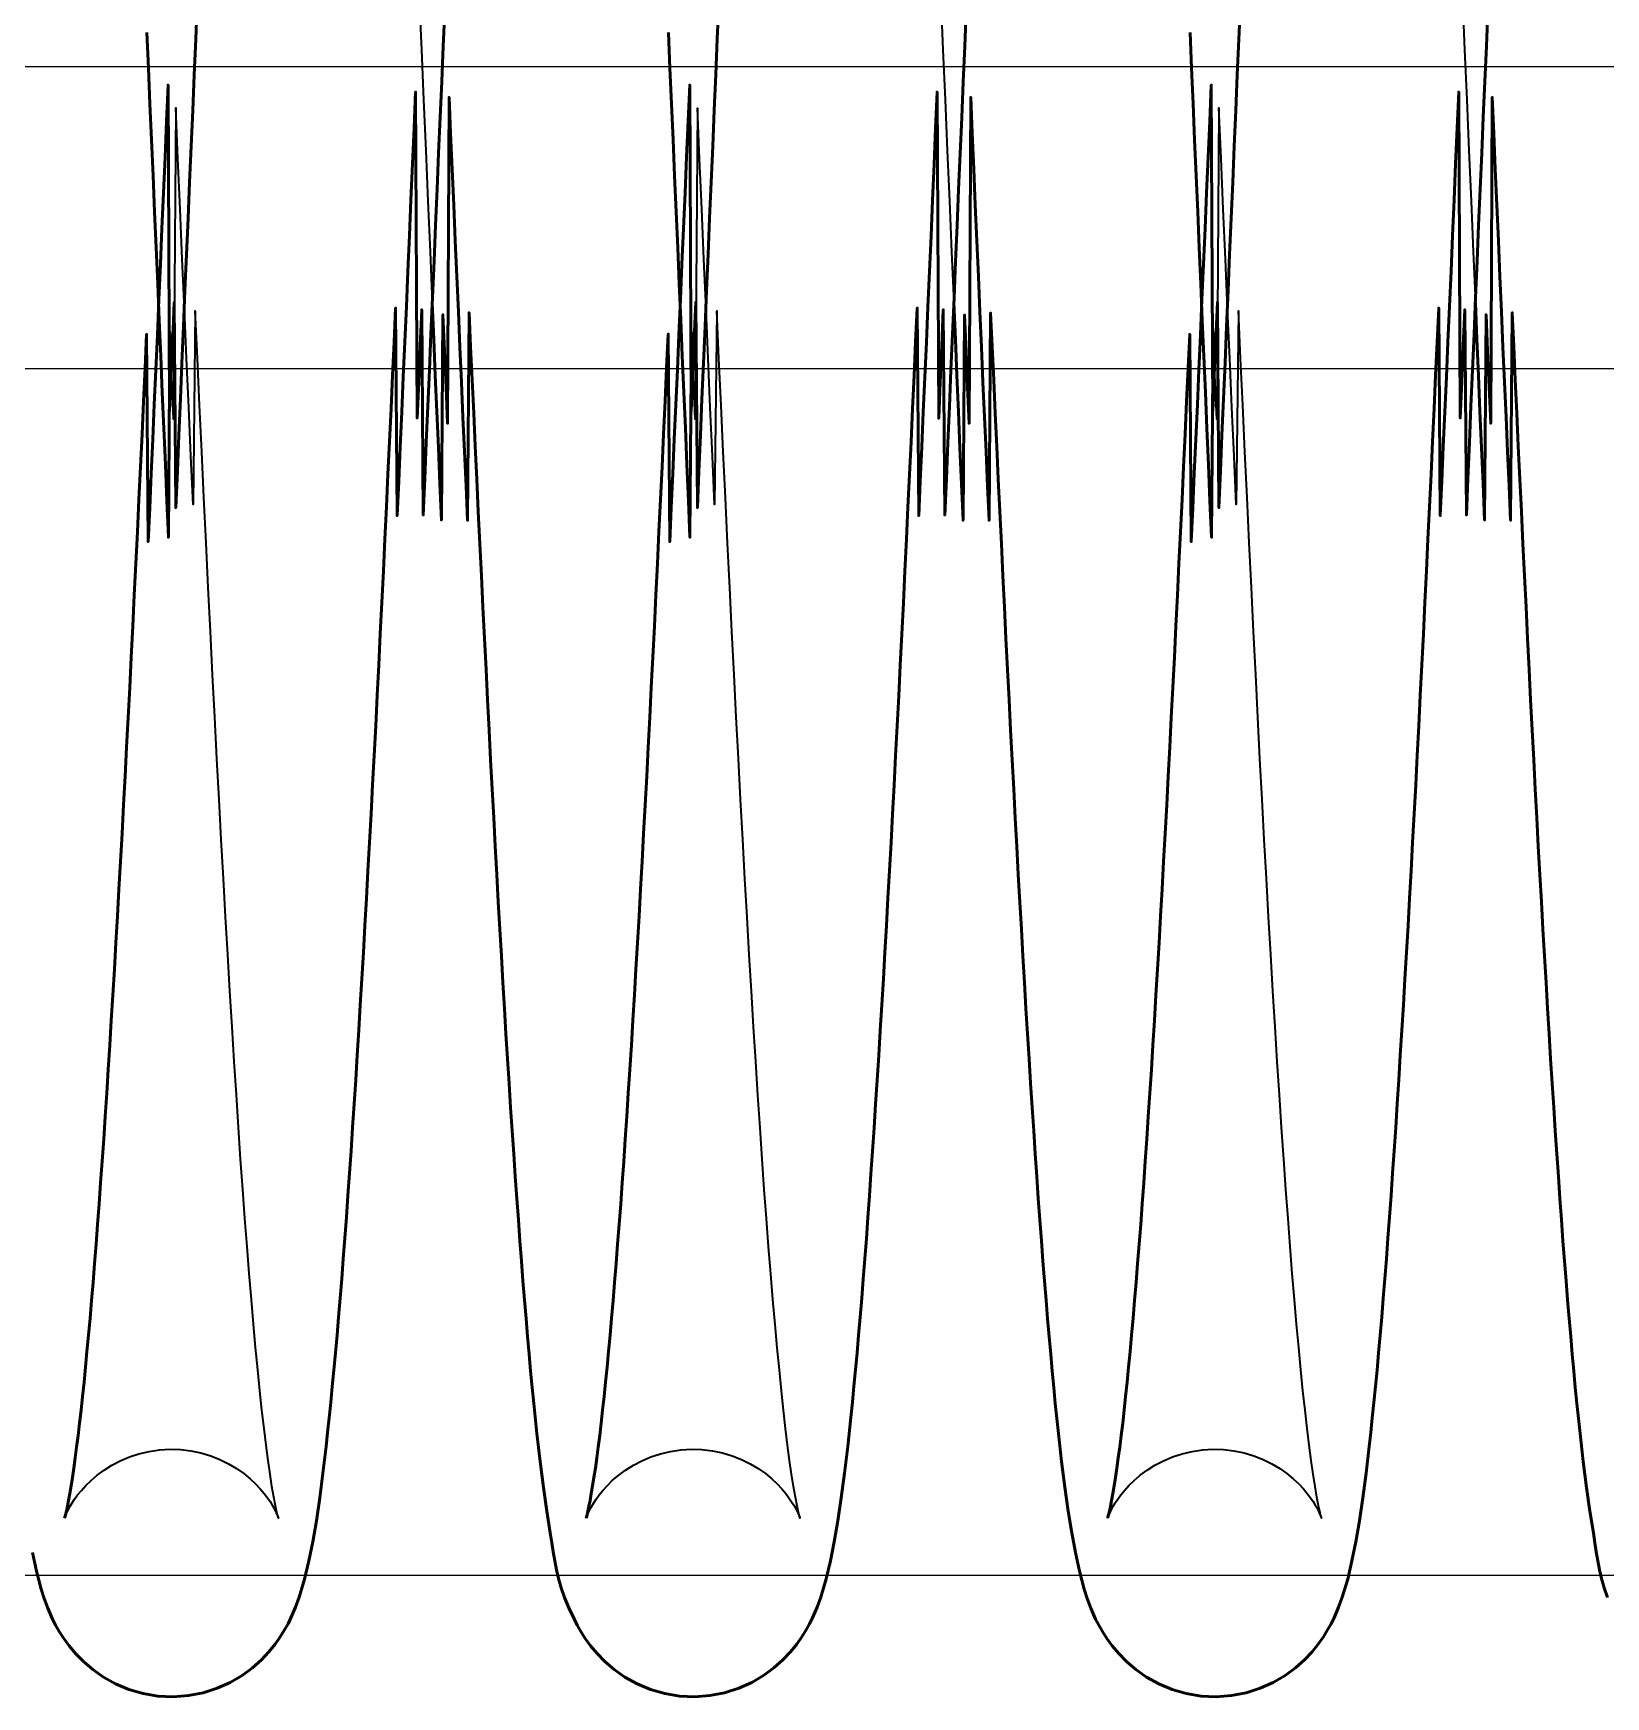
# Model space of a CAD drawing. Header units: millimetres. Extents: x 1448 to 104164, y -19509 to -89.
# Drawn here: x 84005.9 to 84058, y -3056.7 to -3001.5 of the extents above; entities that cross this region are included whole.
import ezdxf

# ---------------------------------------------------------------- set-up
doc = ezdxf.new("R2010")
doc.units = ezdxf.units.MM
doc.header["$LTSCALE"] = 60
doc.header["$MEASUREMENT"] = 0
doc.linetypes.add('CENTER', pattern=[2, 1.25, -0.25, 0.25, -0.25])
doc.layers.get('0').update_dxf_attribs({"linetype": 'CONTINUOUS'})
doc.layers.add('cen', color=14, linetype='CONTINUOUS')
doc.layers.add('가려진 것(ISO)', color=7, linetype='CONTINUOUS', lineweight=35)
doc.layers.add('가시적인 것(ISO)', color=7, linetype='CONTINUOUS', lineweight=50)

# ---------------------------------------------------------------- blocks, each defined once
blk = doc.blocks.new('토션스프링1')
at = {"layer": '가려진 것(ISO)', "flags": 128}
for points in [[(21462990.382, -50955456.936), (21462990.31, -50955458.59), (21462990.238, -50955460.254), (21462990.167, -50955461.927), (21462990.095, -50955463.607), (21462990.023, -50955465.293), (21462989.951, -50955466.981)], [(21463007.658, -50955456.939), (21463007.586, -50955458.591), (21463007.514, -50955460.254), (21463007.442, -50955461.926), (21463007.371, -50955463.606), (21463007.299, -50955465.292), (21463007.227, -50955466.982)], [(21463024.934, -50955456.936), (21463024.862, -50955458.59), (21463024.79, -50955460.254), (21463024.718, -50955461.927), (21463024.646, -50955463.607), (21463024.574, -50955465.293), (21463024.503, -50955466.981)], [(21463002.129, -50955507.244), (21463002.125, -50955507.229), (21463002.105, -50955507.177), (21463002.064, -50955507.083), (21463001.994, -50955506.94), (21463001.943, -50955506.847), (21463001.878, -50955506.739), (21463001.797, -50955506.617), (21463001.697, -50955506.478), (21463001.574, -50955506.326), (21463001.427, -50955506.163), (21463001.253, -50955505.994), (21463001.052, -50955505.822), (21463000.821, -50955505.652), (21463000.565, -50955505.491), (21463000.285, -50955505.344), (21462999.985, -50955505.217), (21462999.666, -50955505.114), (21462999.332, -50955505.035), (21462998.989, -50955504.985), (21462998.643, -50955504.965), (21462998.295, -50955504.976), (21462997.951, -50955505.017), (21462997.614, -50955505.086), (21462997.29, -50955505.182), (21462996.984, -50955505.303), (21462996.697, -50955505.445), (21462996.433, -50955505.602), (21462996.194, -50955505.768), (21462995.984, -50955505.94), (21462995.802, -50955506.111), (21462995.647, -50955506.277), (21462995.517, -50955506.432), (21462995.41, -50955506.572), (21462995.322, -50955506.699), (21462995.252, -50955506.811), (21462995.196, -50955506.91), (21462995.121, -50955507.065), (21462995.078, -50955507.166), (21462995.056, -50955507.224), (21462995.049, -50955507.244), (21462995.052, -50955507.234), (21462995.062, -50955507.197), (21462995.077, -50955507.137), (21462995.096, -50955507.056), (21462995.143, -50955506.837), (21462995.199, -50955506.547), (21462995.261, -50955506.195), (21462995.325, -50955505.788), (21462995.39, -50955505.333), (21462995.456, -50955504.827), (21462995.523, -50955504.272), (21462995.592, -50955503.671), (21462995.661, -50955503.023), (21462995.731, -50955502.331), (21462995.801, -50955501.596), (21462995.872, -50955500.819), (21462995.943, -50955500.001), (21462996.014, -50955499.144), (21462996.086, -50955498.25), (21462996.157, -50955497.319), (21462996.227, -50955496.353), (21462996.298, -50955495.347), (21462996.37, -50955494.304), (21462996.441, -50955493.225), (21462996.512, -50955492.111), (21462996.584, -50955490.962), (21462996.656, -50955489.781), (21462996.727, -50955488.569), (21462996.799, -50955487.327), (21462996.87, -50955486.056), (21462996.942, -50955484.757), (21462997.013, -50955483.432), (21462997.085, -50955482.082), (21462997.156, -50955480.705), (21462997.227, -50955479.3), (21462997.299, -50955477.869), (21462997.371, -50955476.413), (21462997.442, -50955474.934), (21462997.514, -50955473.433), (21462997.586, -50955471.913), (21462997.658, -50955470.373), (21462997.729, -50955468.817), (21462997.801, -50955467.245), (21462997.873, -50955473.659), (21462997.944, -50955472.061), (21462998.015, -50955470.451), (21462998.087, -50955468.826), (21462998.159, -50955467.186), (21462998.23, -50955465.534), (21462998.302, -50955463.871), (21462998.374, -50955462.2), (21462998.446, -50955460.521), (21462998.517, -50955470.836), (21462998.589, -50955469.147)], [(21463019.405, -50955507.244), (21463019.4, -50955507.229), (21463019.381, -50955507.177), (21463019.34, -50955507.083), (21463019.269, -50955506.94), (21463019.218, -50955506.847), (21463019.154, -50955506.739), (21463019.073, -50955506.616), (21463018.972, -50955506.478), (21463018.849, -50955506.325), (21463018.702, -50955506.162), (21463018.528, -50955505.993), (21463018.327, -50955505.821), (21463018.097, -50955505.652), (21463017.84, -50955505.491), (21463017.56, -50955505.344), (21463017.259, -50955505.217), (21463016.94, -50955505.113), (21463016.607, -50955505.035), (21463016.264, -50955504.985), (21463015.916, -50955504.965), (21463015.569, -50955504.976), (21463015.225, -50955505.017), (21463014.888, -50955505.087), (21463014.564, -50955505.183), (21463014.258, -50955505.304), (21463013.971, -50955505.445), (21463013.707, -50955505.603), (21463013.469, -50955505.77), (21463013.258, -50955505.941), (21463013.077, -50955506.112), (21463012.922, -50955506.278), (21463012.792, -50955506.433), (21463012.686, -50955506.574), (21463012.599, -50955506.702), (21463012.529, -50955506.815), (21463012.474, -50955506.913), (21463012.398, -50955507.065), (21463012.354, -50955507.166), (21463012.332, -50955507.223), (21463012.324, -50955507.244), (21463012.327, -50955507.234), (21463012.338, -50955507.197), (21463012.354, -50955507.136), (21463012.373, -50955507.055), (21463012.42, -50955506.836), (21463012.474, -50955506.549), (21463012.535, -50955506.199), (21463012.599, -50955505.792), (21463012.666, -50955505.333), (21463012.732, -50955504.828), (21463012.799, -50955504.275), (21463012.868, -50955503.674), (21463012.937, -50955503.027), (21463013.006, -50955502.336), (21463013.077, -50955501.601), (21463013.147, -50955500.825), (21463013.218, -50955500.007), (21463013.289, -50955499.15), (21463013.361, -50955498.254), (21463013.432, -50955497.322), (21463013.503, -50955496.353), (21463013.574, -50955495.35), (21463013.645, -50955494.31), (21463013.716, -50955493.232), (21463013.788, -50955492.119), (21463013.859, -50955490.971), (21463013.931, -50955489.79), (21463014.002, -50955488.577), (21463014.074, -50955487.333), (21463014.146, -50955486.061), (21463014.217, -50955484.76), (21463014.289, -50955483.433), (21463014.361, -50955482.08), (21463014.432, -50955480.703), (21463014.503, -50955479.301), (21463014.575, -50955477.873), (21463014.646, -50955476.418), (21463014.718, -50955474.94), (21463014.79, -50955473.44), (21463014.861, -50955471.919), (21463014.933, -50955470.378), (21463015.005, -50955468.82), (21463015.077, -50955467.246), (21463015.149, -50955473.657), (21463015.22, -50955472.056), (21463015.292, -50955470.443), (21463015.363, -50955468.82), (21463015.434, -50955467.183), (21463015.506, -50955465.534), (21463015.578, -50955463.872), (21463015.649, -50955462.202), (21463015.721, -50955460.523), (21463015.793, -50955470.837), (21463015.865, -50955469.147)], [(21463036.681, -50955507.244), (21463036.676, -50955507.229), (21463036.657, -50955507.177), (21463036.616, -50955507.083), (21463036.545, -50955506.94), (21463036.494, -50955506.847), (21463036.429, -50955506.739), (21463036.348, -50955506.617), (21463036.248, -50955506.478), (21463036.125, -50955506.326), (21463035.978, -50955506.163), (21463035.805, -50955505.994), (21463035.603, -50955505.822), (21463035.373, -50955505.652), (21463035.117, -50955505.491), (21463034.837, -50955505.344), (21463034.536, -50955505.217), (21463034.217, -50955505.114), (21463033.884, -50955505.035), (21463033.541, -50955504.985), (21463033.194, -50955504.965), (21463032.847, -50955504.976), (21463032.502, -50955505.017), (21463032.165, -50955505.086), (21463031.842, -50955505.182), (21463031.536, -50955505.303), (21463031.249, -50955505.445), (21463030.984, -50955505.602), (21463030.746, -50955505.768), (21463030.536, -50955505.94), (21463030.354, -50955506.111), (21463030.198, -50955506.277), (21463030.069, -50955506.432), (21463029.962, -50955506.572), (21463029.874, -50955506.699), (21463029.803, -50955506.811), (21463029.748, -50955506.91), (21463029.673, -50955507.065), (21463029.629, -50955507.166), (21463029.607, -50955507.224), (21463029.6, -50955507.244), (21463029.603, -50955507.234), (21463029.614, -50955507.197), (21463029.629, -50955507.137), (21463029.647, -50955507.056), (21463029.694, -50955506.837), (21463029.75, -50955506.547), (21463029.812, -50955506.195), (21463029.876, -50955505.788), (21463029.941, -50955505.333), (21463030.007, -50955504.827), (21463030.075, -50955504.272), (21463030.143, -50955503.671), (21463030.212, -50955503.023), (21463030.282, -50955502.331), (21463030.353, -50955501.596), (21463030.423, -50955500.819), (21463030.495, -50955500.001), (21463030.566, -50955499.144), (21463030.637, -50955498.25), (21463030.708, -50955497.319), (21463030.779, -50955496.353), (21463030.85, -50955495.347), (21463030.921, -50955494.304), (21463030.992, -50955493.225), (21463031.064, -50955492.111), (21463031.135, -50955490.962), (21463031.207, -50955489.781), (21463031.279, -50955488.569), (21463031.35, -50955487.327), (21463031.422, -50955486.056), (21463031.493, -50955484.757), (21463031.565, -50955483.432), (21463031.636, -50955482.082), (21463031.707, -50955480.705), (21463031.779, -50955479.3), (21463031.851, -50955477.869), (21463031.922, -50955476.413), (21463031.994, -50955474.934), (21463032.066, -50955473.433), (21463032.137, -50955471.913), (21463032.209, -50955470.373), (21463032.281, -50955468.817), (21463032.353, -50955467.245), (21463032.424, -50955473.659), (21463032.496, -50955472.061), (21463032.567, -50955470.451), (21463032.638, -50955468.826), (21463032.71, -50955467.186), (21463032.782, -50955465.534), (21463032.853, -50955463.871), (21463032.925, -50955462.2), (21463032.997, -50955460.521), (21463033.069, -50955470.836), (21463033.141, -50955469.147)]]:
    blk.add_lwpolyline(points, dxfattribs=at)
at = {"layer": '가시적인 것(ISO)', "flags": 128}
for points in [[(21462997.734, -50955457.062), (21462997.785, -50955458.238), (21462997.836, -50955459.419), (21462997.887, -50955460.603), (21462997.937, -50955461.792), (21462997.988, -50955462.983), (21462998.039, -50955464.177), (21462998.09, -50955465.372), (21462998.141, -50955466.569), (21462998.192, -50955467.766), (21462998.243, -50955468.964), (21462998.293, -50955470.161), (21462998.344, -50955471.359), (21462998.395, -50955472.559), (21462998.446, -50955473.761), (21462998.496, -50955466.962), (21462998.547, -50955468.164), (21462998.598, -50955469.365), (21462998.649, -50955470.564), (21462998.7, -50955459.762), (21462998.751, -50955460.956), (21462998.802, -50955462.148), (21462998.853, -50955463.336), (21462998.904, -50955464.519), (21462998.955, -50955465.698), (21462999.006, -50955466.871), (21462999.057, -50955468.037), (21462999.107, -50955469.197), (21462999.158, -50955470.349), (21462999.209, -50955471.494), (21462999.26, -50955472.634), (21462999.31, -50955473.768), (21462999.361, -50955474.895), (21462999.412, -50955468.016), (21462999.463, -50955469.129), (21462999.514, -50955470.234), (21462999.565, -50955471.33), (21462999.616, -50955472.417), (21462999.667, -50955473.494), (21462999.718, -50955474.561), (21462999.769, -50955475.618), (21462999.82, -50955476.662), (21462999.87, -50955477.695), (21462999.921, -50955478.715), (21462999.972, -50955479.722), (21463000.023, -50955480.716), (21463000.073, -50955481.695), (21463000.124, -50955482.662), (21463000.175, -50955483.616), (21463000.225, -50955484.558), (21463000.276, -50955485.486), (21463000.327, -50955486.401), (21463000.378, -50955487.302), (21463000.429, -50955488.187), (21463000.48, -50955489.058), (21463000.53, -50955489.913), (21463000.581, -50955490.752), (21463000.632, -50955491.575), (21463000.683, -50955492.38), (21463000.733, -50955493.168), (21463000.784, -50955493.939), (21463000.834, -50955494.69), (21463000.885, -50955495.423), (21463000.935, -50955496.137), (21463000.986, -50955496.834), (21463001.036, -50955497.512), (21463001.086, -50955498.172), (21463001.137, -50955498.813), (21463001.187, -50955499.434), (21463001.237, -50955500.037), (21463001.288, -50955500.619), (21463001.338, -50955501.181), (21463001.387, -50955501.721), (21463001.437, -50955502.241), (21463001.487, -50955502.739), (21463001.536, -50955503.214), (21463001.585, -50955503.667), (21463001.633, -50955504.097), (21463001.682, -50955504.505), (21463001.73, -50955504.89), (21463001.778, -50955505.251), (21463001.825, -50955505.587), (21463001.871, -50955505.898), (21463001.915, -50955506.18), (21463001.958, -50955506.435), (21463001.998, -50955506.66), (21463002.036, -50955506.854), (21463002.071, -50955507.014), (21463002.1, -50955507.137), (21463002.121, -50955507.216), (21463002.129, -50955507.244)], [(21462998.589, -50955469.147), (21462998.64, -50955467.947), (21462998.691, -50955474.745), (21462998.742, -50955473.544), (21462998.792, -50955472.344), (21462998.843, -50955471.145), (21462998.894, -50955469.947), (21462998.945, -50955468.75), (21462998.995, -50955467.551), (21462999.046, -50955466.353), (21462999.097, -50955465.156), (21462999.148, -50955463.96), (21462999.199, -50955462.766), (21462999.25, -50955461.575), (21462999.301, -50955460.387), (21462999.352, -50955459.203), (21462999.403, -50955458.023)], [(21463015.009, -50955457.057), (21463015.06, -50955458.232), (21463015.111, -50955459.413), (21463015.162, -50955460.597), (21463015.213, -50955461.786), (21463015.264, -50955462.978), (21463015.315, -50955464.173), (21463015.366, -50955465.37), (21463015.417, -50955466.568), (21463015.468, -50955467.767), (21463015.518, -50955468.966), (21463015.569, -50955470.165), (21463015.62, -50955471.363), (21463015.671, -50955472.561), (21463015.721, -50955473.761), (21463015.772, -50955466.961), (21463015.823, -50955468.161), (21463015.874, -50955469.361), (21463015.925, -50955470.559), (21463015.976, -50955459.756), (21463016.027, -50955460.951), (21463016.078, -50955462.142), (21463016.129, -50955463.331), (21463016.18, -50955464.515), (21463016.231, -50955465.694), (21463016.282, -50955466.868), (21463016.332, -50955468.036), (21463016.383, -50955469.198), (21463016.434, -50955470.352), (21463016.485, -50955471.499), (21463016.535, -50955472.637), (21463016.586, -50955473.77), (21463016.637, -50955474.895), (21463016.688, -50955468.014), (21463016.739, -50955469.126), (21463016.789, -50955470.23), (21463016.84, -50955471.326), (21463016.891, -50955472.413), (21463016.942, -50955473.49), (21463016.993, -50955474.557), (21463017.044, -50955475.613), (21463017.095, -50955476.659), (21463017.146, -50955477.692), (21463017.197, -50955478.714), (21463017.248, -50955479.722), (21463017.299, -50955480.718), (21463017.349, -50955481.699), (21463017.4, -50955482.666), (21463017.45, -50955483.619), (21463017.501, -50955484.559), (21463017.552, -50955485.486), (21463017.603, -50955486.4), (21463017.653, -50955487.3), (21463017.704, -50955488.185), (21463017.755, -50955489.055), (21463017.806, -50955489.91), (21463017.857, -50955490.749), (21463017.908, -50955491.572), (21463017.958, -50955492.378), (21463018.009, -50955493.166), (21463018.06, -50955493.937), (21463018.11, -50955494.69), (21463018.161, -50955495.425), (21463018.211, -50955496.14), (21463018.261, -50955496.836), (21463018.312, -50955497.513), (21463018.362, -50955498.172), (21463018.412, -50955498.813), (21463018.463, -50955499.434), (21463018.513, -50955500.036), (21463018.563, -50955500.618), (21463018.613, -50955501.18), (21463018.663, -50955501.72), (21463018.713, -50955502.24), (21463018.762, -50955502.738), (21463018.812, -50955503.214), (21463018.861, -50955503.667), (21463018.909, -50955504.098), (21463018.957, -50955504.505), (21463019.005, -50955504.889), (21463019.053, -50955505.25), (21463019.1, -50955505.587), (21463019.146, -50955505.897), (21463019.191, -50955506.181), (21463019.234, -50955506.435), (21463019.274, -50955506.66), (21463019.312, -50955506.854), (21463019.347, -50955507.014), (21463019.376, -50955507.137), (21463019.397, -50955507.216), (21463019.405, -50955507.244)], [(21463015.865, -50955469.147), (21463015.916, -50955467.946), (21463015.967, -50955474.743), (21463016.018, -50955473.54), (21463016.068, -50955472.338), (21463016.119, -50955471.136), (21463016.17, -50955469.936), (21463016.221, -50955468.738), (21463016.271, -50955467.543), (21463016.322, -50955466.347), (21463016.373, -50955465.152), (21463016.424, -50955463.958), (21463016.475, -50955462.766), (21463016.526, -50955461.575), (21463016.577, -50955460.388), (21463016.628, -50955459.204), (21463016.679, -50955458.024)], [(21463032.285, -50955457.062), (21463032.336, -50955458.238), (21463032.387, -50955459.419), (21463032.438, -50955460.603), (21463032.489, -50955461.792), (21463032.54, -50955462.983), (21463032.591, -50955464.177), (21463032.642, -50955465.372), (21463032.693, -50955466.569), (21463032.743, -50955467.766), (21463032.794, -50955468.964), (21463032.845, -50955470.161), (21463032.895, -50955471.359), (21463032.946, -50955472.559), (21463032.997, -50955473.761), (21463033.048, -50955466.962), (21463033.099, -50955468.164), (21463033.15, -50955469.365), (21463033.201, -50955470.564), (21463033.252, -50955459.762), (21463033.303, -50955460.956), (21463033.354, -50955462.148), (21463033.405, -50955463.336), (21463033.456, -50955464.519), (21463033.506, -50955465.698), (21463033.557, -50955466.871), (21463033.608, -50955468.037), (21463033.659, -50955469.197), (21463033.71, -50955470.349), (21463033.76, -50955471.494), (21463033.811, -50955472.634), (21463033.862, -50955473.768), (21463033.913, -50955474.895), (21463033.964, -50955468.016), (21463034.014, -50955469.129), (21463034.065, -50955470.234), (21463034.116, -50955471.33), (21463034.167, -50955472.417), (21463034.218, -50955473.494), (21463034.269, -50955474.561), (21463034.32, -50955475.618), (21463034.371, -50955476.662), (21463034.422, -50955477.695), (21463034.473, -50955478.715), (21463034.523, -50955479.722), (21463034.574, -50955480.716), (21463034.625, -50955481.695), (21463034.675, -50955482.662), (21463034.726, -50955483.616), (21463034.777, -50955484.558), (21463034.828, -50955485.486), (21463034.879, -50955486.401), (21463034.929, -50955487.302), (21463034.98, -50955488.187), (21463035.031, -50955489.058), (21463035.082, -50955489.913), (21463035.133, -50955490.752), (21463035.183, -50955491.575), (21463035.234, -50955492.38), (21463035.285, -50955493.168), (21463035.335, -50955493.939), (21463035.386, -50955494.69), (21463035.436, -50955495.423), (21463035.487, -50955496.137), (21463035.537, -50955496.834), (21463035.588, -50955497.512), (21463035.638, -50955498.172), (21463035.688, -50955498.813), (21463035.739, -50955499.434), (21463035.789, -50955500.037), (21463035.839, -50955500.619), (21463035.889, -50955501.181), (21463035.939, -50955501.721), (21463035.989, -50955502.241), (21463036.038, -50955502.739), (21463036.087, -50955503.214), (21463036.136, -50955503.667), (21463036.185, -50955504.097), (21463036.233, -50955504.505), (21463036.282, -50955504.89), (21463036.329, -50955505.251), (21463036.376, -50955505.587), (21463036.422, -50955505.898), (21463036.466, -50955506.18), (21463036.509, -50955506.435), (21463036.55, -50955506.66), (21463036.588, -50955506.854), (21463036.623, -50955507.014), (21463036.652, -50955507.137), (21463036.673, -50955507.216), (21463036.681, -50955507.244)], [(21463033.141, -50955469.147), (21463033.191, -50955467.947), (21463033.242, -50955474.745), (21463033.293, -50955473.544), (21463033.344, -50955472.344), (21463033.395, -50955471.145), (21463033.445, -50955469.947), (21463033.496, -50955468.75), (21463033.547, -50955467.551), (21463033.598, -50955466.353), (21463033.649, -50955465.156), (21463033.699, -50955463.96), (21463033.75, -50955462.766), (21463033.801, -50955461.575), (21463033.852, -50955460.387), (21463033.903, -50955459.203), (21463033.954, -50955458.023)], [(21462989.951, -50955466.981), (21462989.9, -50955468.181), (21462989.849, -50955469.381), (21462989.799, -50955470.581), (21462989.748, -50955471.78), (21462989.697, -50955472.977), (21462989.647, -50955474.175), (21462989.596, -50955467.374), (21462989.545, -50955468.573), (21462989.494, -50955469.772), (21462989.443, -50955470.97), (21462989.392, -50955460.166), (21462989.341, -50955461.36), (21462989.29, -50955462.551), (21462989.239, -50955463.739), (21462989.188, -50955464.923), (21462989.138, -50955466.102), (21462989.087, -50955467.276), (21462989.036, -50955468.445), (21462988.985, -50955469.607), (21462988.934, -50955470.761), (21462988.883, -50955471.909), (21462988.833, -50955473.048), (21462988.782, -50955474.179), (21462988.731, -50955467.304), (21462988.68, -50955468.422), (21462988.63, -50955469.533), (21462988.579, -50955470.636), (21462988.528, -50955471.732), (21462988.477, -50955472.818), (21462988.426, -50955473.895), (21462988.375, -50955474.963), (21462988.324, -50955476.02), (21462988.273, -50955477.066), (21462988.222, -50955478.101), (21462988.171, -50955479.125), (21462988.12, -50955480.135), (21462988.069, -50955481.133), (21462988.018, -50955482.117), (21462987.967, -50955483.087), (21462987.917, -50955484.043), (21462987.866, -50955484.985), (21462987.815, -50955485.914), (21462987.764, -50955486.83), (21462987.713, -50955487.732), (21462987.662, -50955488.621), (21462987.611, -50955489.495), (21462987.56, -50955490.354), (21462987.509, -50955491.198), (21462987.458, -50955492.027), (21462987.407, -50955492.84), (21462987.356, -50955493.637), (21462987.305, -50955494.417), (21462987.253, -50955495.18), (21462987.202, -50955495.925), (21462987.151, -50955496.653), (21462987.1, -50955497.363), (21462987.049, -50955498.054), (21462986.998, -50955498.726), (21462986.947, -50955499.38), (21462986.896, -50955500.015), (21462986.845, -50955500.632), (21462986.794, -50955501.231), (21462986.743, -50955501.812), (21462986.691, -50955502.375), (21462986.64, -50955502.92), (21462986.588, -50955503.446), (21462986.483, -50955504.446), (21462986.377, -50955505.374), (21462986.268, -50955506.232), (21462986.157, -50955507.018), (21462986.043, -50955507.733), (21462985.991, -50955508.059), (21462985.944, -50955508.367), (21462985.838, -50955508.956), (21462985.769, -50955509.251), (21462985.682, -50955509.554), (21462985.57, -50955509.874)], [(21463007.227, -50955466.982), (21463007.176, -50955468.182), (21463007.125, -50955469.384), (21463007.074, -50955470.585), (21463007.023, -50955471.786), (21463006.973, -50955472.986), (21463006.922, -50955474.184), (21463006.871, -50955467.38), (21463006.821, -50955468.578), (21463006.77, -50955469.775), (21463006.719, -50955470.971), (21463006.668, -50955460.166), (21463006.617, -50955461.359), (21463006.566, -50955462.55), (21463006.515, -50955463.738), (21463006.464, -50955464.921), (21463006.413, -50955466.101), (21463006.362, -50955467.276), (21463006.311, -50955468.445), (21463006.26, -50955469.608), (21463006.21, -50955470.765), (21463006.159, -50955471.914), (21463006.108, -50955473.055), (21463006.057, -50955474.188), (21463006.007, -50955467.312), (21463005.956, -50955468.428), (21463005.905, -50955469.537), (21463005.854, -50955470.639), (21463005.803, -50955471.733), (21463005.752, -50955472.819), (21463005.702, -50955473.895), (21463005.651, -50955474.962), (21463005.6, -50955476.019), (21463005.549, -50955477.065), (21463005.498, -50955478.1), (21463005.447, -50955479.124), (21463005.396, -50955480.136), (21463005.345, -50955481.134), (21463005.294, -50955482.12), (21463005.243, -50955483.092), (21463005.192, -50955484.049), (21463005.141, -50955484.992), (21463005.091, -50955485.92), (21463005.04, -50955486.835), (21463004.989, -50955487.736), (21463004.938, -50955488.623), (21463004.887, -50955489.496), (21463004.836, -50955490.355), (21463004.785, -50955491.198), (21463004.734, -50955492.027), (21463004.683, -50955492.839), (21463004.632, -50955493.636), (21463004.58, -50955494.416), (21463004.529, -50955495.179), (21463004.478, -50955495.925), (21463004.427, -50955496.654), (21463004.376, -50955497.364), (21463004.324, -50955498.057), (21463004.273, -50955498.731), (21463004.222, -50955499.385), (21463004.171, -50955500.021), (21463004.12, -50955500.638), (21463004.069, -50955501.236), (21463004.018, -50955501.815), (21463003.967, -50955502.377), (21463003.916, -50955502.92), (21463003.865, -50955503.445), (21463003.761, -50955504.441), (21463003.655, -50955505.366), (21463003.547, -50955506.223), (21463003.435, -50955507.011), (21463003.318, -50955507.733), (21463003.197, -50955508.389), (21463003.065, -50955508.999), (21463002.904, -50955509.597), (21463002.807, -50955509.904), (21463002.689, -50955510.23), (21463002.529, -50955510.591), (21463002.426, -50955510.79), (21463002.305, -50955511.002), (21463002.159, -50955511.232), (21463001.981, -50955511.478), (21463001.766, -50955511.735), (21463001.506, -50955512.001), (21463001.199, -50955512.264), (21463000.843, -50955512.513), (21463000.44, -50955512.736), (21462999.998, -50955512.921), (21462999.527, -50955513.059), (21462999.035, -50955513.14), (21462998.532, -50955513.163), (21462998.031, -50955513.127), (21462997.543, -50955513.032), (21462997.077, -50955512.883), (21462996.643, -50955512.689), (21462996.252, -50955512.46), (21462995.907, -50955512.205), (21462995.609, -50955511.94), (21462995.359, -50955511.676), (21462995.153, -50955511.42), (21462994.983, -50955511.178), (21462994.844, -50955510.952), (21462994.728, -50955510.743), (21462994.631, -50955510.548), (21462994.479, -50955510.193), (21462994.36, -50955509.868), (21462994.178, -50955509.263), (21462994.038, -50955508.666), (21462993.91, -50955508.026), (21462993.791, -50955507.331), (21462993.678, -50955506.578), (21462993.571, -50955505.761), (21462993.467, -50955504.877), (21462993.415, -50955504.408), (21462993.364, -50955503.921), (21462993.313, -50955503.414), (21462993.261, -50955502.888), (21462993.209, -50955502.341), (21462993.158, -50955501.774), (21462993.106, -50955501.188), (21462993.054, -50955500.582), (21462993.002, -50955499.957), (21462992.951, -50955499.313), (21462992.899, -50955498.65), (21462992.848, -50955497.969), (21462992.796, -50955497.271), (21462992.745, -50955496.555), (21462992.693, -50955495.821), (21462992.642, -50955495.071), (21462992.59, -50955494.304), (21462992.539, -50955493.521), (21462992.488, -50955492.722), (21462992.437, -50955491.908), (21462992.386, -50955491.078), (21462992.335, -50955490.233), (21462992.284, -50955489.373), (21462992.233, -50955488.499), (21462992.182, -50955487.611), (21462992.131, -50955486.71), (21462992.081, -50955485.793), (21462992.03, -50955484.86), (21462991.979, -50955483.913), (21462991.928, -50955482.952), (21462991.877, -50955481.976), (21462991.826, -50955480.988), (21462991.775, -50955479.986), (21462991.724, -50955478.972), (21462991.673, -50955477.947), (21462991.622, -50955476.91), (21462991.571, -50955475.862), (21462991.52, -50955474.804), (21462991.469, -50955473.737), (21462991.418, -50955472.66), (21462991.367, -50955471.574), (21462991.316, -50955470.48), (21462991.266, -50955469.379), (21462991.215, -50955468.27), (21462991.164, -50955467.152), (21462991.114, -50955474.025), (21462991.063, -50955472.889), (21462991.012, -50955471.745), (21462990.961, -50955470.594), (21462990.91, -50955469.435), (21462990.859, -50955468.27), (21462990.808, -50955467.1), (21462990.757, -50955465.924), (21462990.706, -50955464.744), (21462990.655, -50955463.56), (21462990.604, -50955462.372), (21462990.553, -50955461.182), (21462990.502, -50955459.989), (21462990.452, -50955470.795), (21462990.401, -50955469.6), (21462990.35, -50955468.405), (21462990.3, -50955467.209), (21462990.249, -50955474.011), (21462990.198, -50955472.811), (21462990.147, -50955471.61), (21462990.096, -50955470.407), (21462990.045, -50955469.205), (21462989.994, -50955468.002), (21462989.944, -50955466.801), (21462989.893, -50955465.601), (21462989.842, -50955464.404), (21462989.791, -50955463.209), (21462989.74, -50955462.018), (21462989.689, -50955460.83), (21462989.638, -50955459.648), (21462989.587, -50955458.47), (21462989.536, -50955457.299)], [(21463024.503, -50955466.981), (21463024.452, -50955468.181), (21463024.401, -50955469.381), (21463024.35, -50955470.581), (21463024.299, -50955471.78), (21463024.249, -50955472.977), (21463024.198, -50955474.175), (21463024.147, -50955467.374), (21463024.097, -50955468.573), (21463024.046, -50955469.772), (21463023.995, -50955470.97), (21463023.944, -50955460.166), (21463023.893, -50955461.36), (21463023.842, -50955462.551), (21463023.791, -50955463.739), (21463023.74, -50955464.923), (21463023.689, -50955466.102), (21463023.638, -50955467.276), (21463023.587, -50955468.445), (21463023.536, -50955469.607), (21463023.485, -50955470.761), (21463023.435, -50955471.909), (21463023.384, -50955473.048), (21463023.333, -50955474.179), (21463023.283, -50955467.304), (21463023.232, -50955468.422), (21463023.181, -50955469.533), (21463023.13, -50955470.636), (21463023.079, -50955471.732), (21463023.028, -50955472.818), (21463022.977, -50955473.895), (21463022.926, -50955474.963), (21463022.875, -50955476.02), (21463022.824, -50955477.066), (21463022.773, -50955478.101), (21463022.722, -50955479.125), (21463022.671, -50955480.135), (21463022.621, -50955481.133), (21463022.57, -50955482.117), (21463022.519, -50955483.087), (21463022.468, -50955484.043), (21463022.417, -50955484.985), (21463022.367, -50955485.914), (21463022.316, -50955486.83), (21463022.265, -50955487.732), (21463022.214, -50955488.621), (21463022.163, -50955489.495), (21463022.112, -50955490.354), (21463022.061, -50955491.198), (21463022.01, -50955492.027), (21463021.958, -50955492.84), (21463021.907, -50955493.637), (21463021.856, -50955494.417), (21463021.805, -50955495.18), (21463021.754, -50955495.925), (21463021.703, -50955496.653), (21463021.651, -50955497.363), (21463021.6, -50955498.054), (21463021.549, -50955498.726), (21463021.498, -50955499.38), (21463021.447, -50955500.015), (21463021.396, -50955500.632), (21463021.345, -50955501.231), (21463021.294, -50955501.812), (21463021.243, -50955502.375), (21463021.191, -50955502.92), (21463021.139, -50955503.446), (21463021.035, -50955504.446), (21463020.928, -50955505.374), (21463020.82, -50955506.232), (21463020.708, -50955507.018), (21463020.594, -50955507.733), (21463020.543, -50955508.059), (21463020.495, -50955508.367), (21463020.39, -50955508.956), (21463020.321, -50955509.251), (21463020.233, -50955509.554), (21463020.122, -50955509.874), (21463019.981, -50955510.216), (21463019.804, -50955510.588), (21463019.701, -50955510.788), (21463019.581, -50955511.002), (21463019.435, -50955511.234), (21463019.257, -50955511.479), (21463019.041, -50955511.736), (21463018.782, -50955512.001), (21463018.474, -50955512.264), (21463018.119, -50955512.513), (21463017.716, -50955512.736), (21463017.274, -50955512.921), (21463016.803, -50955513.059), (21463016.311, -50955513.14), (21463015.808, -50955513.163), (21463015.306, -50955513.127), (21463014.819, -50955513.032), (21463014.353, -50955512.883), (21463013.919, -50955512.689), (21463013.528, -50955512.46), (21463013.183, -50955512.206), (21463012.885, -50955511.94), (21463012.635, -50955511.675), (21463012.429, -50955511.42), (21463012.259, -50955511.178), (21463012.12, -50955510.952), (21463012.004, -50955510.743), (21463011.907, -50955510.548), (21463011.755, -50955510.193), (21463011.636, -50955509.869), (21463011.453, -50955509.262), (21463011.314, -50955508.665), (21463011.188, -50955508.03), (21463011.068, -50955507.335), (21463010.955, -50955506.578), (21463010.846, -50955505.757), (21463010.741, -50955504.868), (21463010.637, -50955503.91), (21463010.586, -50955503.403), (21463010.535, -50955502.878), (21463010.484, -50955502.334), (21463010.433, -50955501.77), (21463010.381, -50955501.187), (21463010.33, -50955500.584), (21463010.278, -50955499.962), (21463010.227, -50955499.32), (21463010.175, -50955498.659), (21463010.124, -50955497.979), (21463010.073, -50955497.281), (21463010.021, -50955496.566), (21463009.97, -50955495.833), (21463009.918, -50955495.082), (21463009.867, -50955494.315), (21463009.816, -50955493.531), (21463009.764, -50955492.731), (21463009.713, -50955491.915), (21463009.662, -50955491.084), (21463009.611, -50955490.237), (21463009.56, -50955489.376), (21463009.509, -50955488.501), (21463009.458, -50955487.611), (21463009.407, -50955486.708), (21463009.356, -50955485.791), (21463009.305, -50955484.861), (21463009.255, -50955483.917), (21463009.204, -50955482.957), (21463009.153, -50955481.984), (21463009.102, -50955480.996), (21463009.051, -50955479.996), (21463009, -50955478.982), (21463008.949, -50955477.957), (21463008.898, -50955476.92), (21463008.847, -50955475.872), (21463008.796, -50955474.813), (21463008.745, -50955473.745), (21463008.694, -50955472.667), (21463008.643, -50955471.579), (21463008.592, -50955470.484), (21463008.542, -50955469.38), (21463008.491, -50955468.269), (21463008.44, -50955467.151), (21463008.389, -50955474.027), (21463008.339, -50955472.893), (21463008.288, -50955471.752), (21463008.237, -50955470.602), (21463008.186, -50955469.445), (21463008.135, -50955468.281), (21463008.084, -50955467.111), (21463008.033, -50955465.936), (21463007.982, -50955464.756), (21463007.931, -50955463.571), (21463007.88, -50955462.383), (21463007.83, -50955461.191), (21463007.779, -50955459.997), (21463007.728, -50955470.801), (21463007.677, -50955469.604), (21463007.626, -50955468.406), (21463007.575, -50955467.208), (21463007.525, -50955474.011), (21463007.474, -50955472.814), (21463007.423, -50955471.615), (21463007.372, -50955470.414), (21463007.322, -50955469.213), (21463007.271, -50955468.013), (21463007.22, -50955466.812), (21463007.169, -50955465.613), (21463007.118, -50955464.416), (21463007.067, -50955463.221), (21463007.016, -50955462.029), (21463006.965, -50955460.841), (21463006.914, -50955459.657), (21463006.863, -50955458.479), (21463006.812, -50955457.305)], [(21463037.749, -50955508.389), (21463037.617, -50955508.999), (21463037.455, -50955509.597), (21463037.359, -50955509.904), (21463037.241, -50955510.23), (21463037.08, -50955510.591), (21463036.978, -50955510.79), (21463036.856, -50955511.002), (21463036.711, -50955511.232), (21463036.533, -50955511.478), (21463036.317, -50955511.735), (21463036.058, -50955512.001), (21463035.75, -50955512.264), (21463035.394, -50955512.513), (21463034.991, -50955512.736), (21463034.55, -50955512.921), (21463034.079, -50955513.059), (21463033.587, -50955513.14), (21463033.083, -50955513.163), (21463032.582, -50955513.127), (21463032.094, -50955513.032), (21463031.628, -50955512.883), (21463031.195, -50955512.689), (21463030.804, -50955512.46), (21463030.458, -50955512.205), (21463030.16, -50955511.94), (21463029.911, -50955511.676), (21463029.705, -50955511.42), (21463029.535, -50955511.178), (21463029.396, -50955510.952), (21463029.28, -50955510.743), (21463029.183, -50955510.548), (21463029.031, -50955510.193), (21463028.911, -50955509.868), (21463028.73, -50955509.263), (21463028.59, -50955508.666), (21463028.462, -50955508.026), (21463028.342, -50955507.331), (21463028.23, -50955506.578), (21463028.122, -50955505.761), (21463028.018, -50955504.877), (21463027.967, -50955504.408), (21463027.916, -50955503.921), (21463027.864, -50955503.414), (21463027.813, -50955502.888), (21463027.761, -50955502.341), (21463027.709, -50955501.774), (21463027.657, -50955501.188), (21463027.606, -50955500.582), (21463027.554, -50955499.957), (21463027.502, -50955499.313), (21463027.451, -50955498.65), (21463027.399, -50955497.969), (21463027.348, -50955497.271), (21463027.296, -50955496.555), (21463027.245, -50955495.821), (21463027.193, -50955495.071), (21463027.142, -50955494.304), (21463027.091, -50955493.521), (21463027.039, -50955492.722), (21463026.988, -50955491.908), (21463026.937, -50955491.078), (21463026.886, -50955490.233), (21463026.835, -50955489.373), (21463026.784, -50955488.499), (21463026.734, -50955487.611), (21463026.683, -50955486.71), (21463026.632, -50955485.793), (21463026.581, -50955484.86), (21463026.53, -50955483.913), (21463026.479, -50955482.952), (21463026.428, -50955481.976), (21463026.377, -50955480.988), (21463026.326, -50955479.986), (21463026.275, -50955478.972), (21463026.224, -50955477.947), (21463026.173, -50955476.91), (21463026.122, -50955475.862), (21463026.071, -50955474.804), (21463026.021, -50955473.737), (21463025.97, -50955472.66), (21463025.919, -50955471.574), (21463025.868, -50955470.48), (21463025.817, -50955469.379), (21463025.767, -50955468.27), (21463025.716, -50955467.152), (21463025.665, -50955474.025), (21463025.614, -50955472.889), (21463025.563, -50955471.745), (21463025.512, -50955470.594), (21463025.462, -50955469.435), (21463025.411, -50955468.27), (21463025.36, -50955467.1), (21463025.309, -50955465.924), (21463025.258, -50955464.744), (21463025.207, -50955463.56), (21463025.156, -50955462.372), (21463025.105, -50955461.182), (21463025.054, -50955459.989), (21463025.003, -50955470.795), (21463024.952, -50955469.6), (21463024.902, -50955468.405), (21463024.851, -50955467.209), (21463024.8, -50955474.011), (21463024.75, -50955472.811), (21463024.699, -50955471.61), (21463024.648, -50955470.407), (21463024.597, -50955469.205), (21463024.546, -50955468.002), (21463024.495, -50955466.801), (21463024.444, -50955465.601), (21463024.393, -50955464.404), (21463024.342, -50955463.209), (21463024.291, -50955462.018), (21463024.24, -50955460.83), (21463024.189, -50955459.648), (21463024.138, -50955458.47), (21463024.088, -50955457.299)]]:
    blk.add_lwpolyline(points, dxfattribs=at)
blk = doc.blocks.new('토션스프링12345')
blk.add_blockref('토션스프링1', (1400.606, -3974.283))

msp = doc.modelspace()

# ---------------------------------------------------------------- linework, layer by layer
at = {"color": 3}
for p, q in [((79607.442, -3012.641), (85865.368, -3012.641)), ((85582.442, -3052.641), (79782.442, -3052.641))]:
    msp.add_line(p, q, dxfattribs=at)
at = {"layer": 'cen', "linetype": 'CENTER'}
msp.add_line((79557.442, -3002.641), (85915.368, -3002.641), dxfattribs=at)

# ---------------------------------------------------------------- block references
at = {"xscale": -1}
msp.add_blockref('토션스프링12345', (21548444.213, 50956430.79), dxfattribs=at)

doc.saveas('drawing.dxf')
